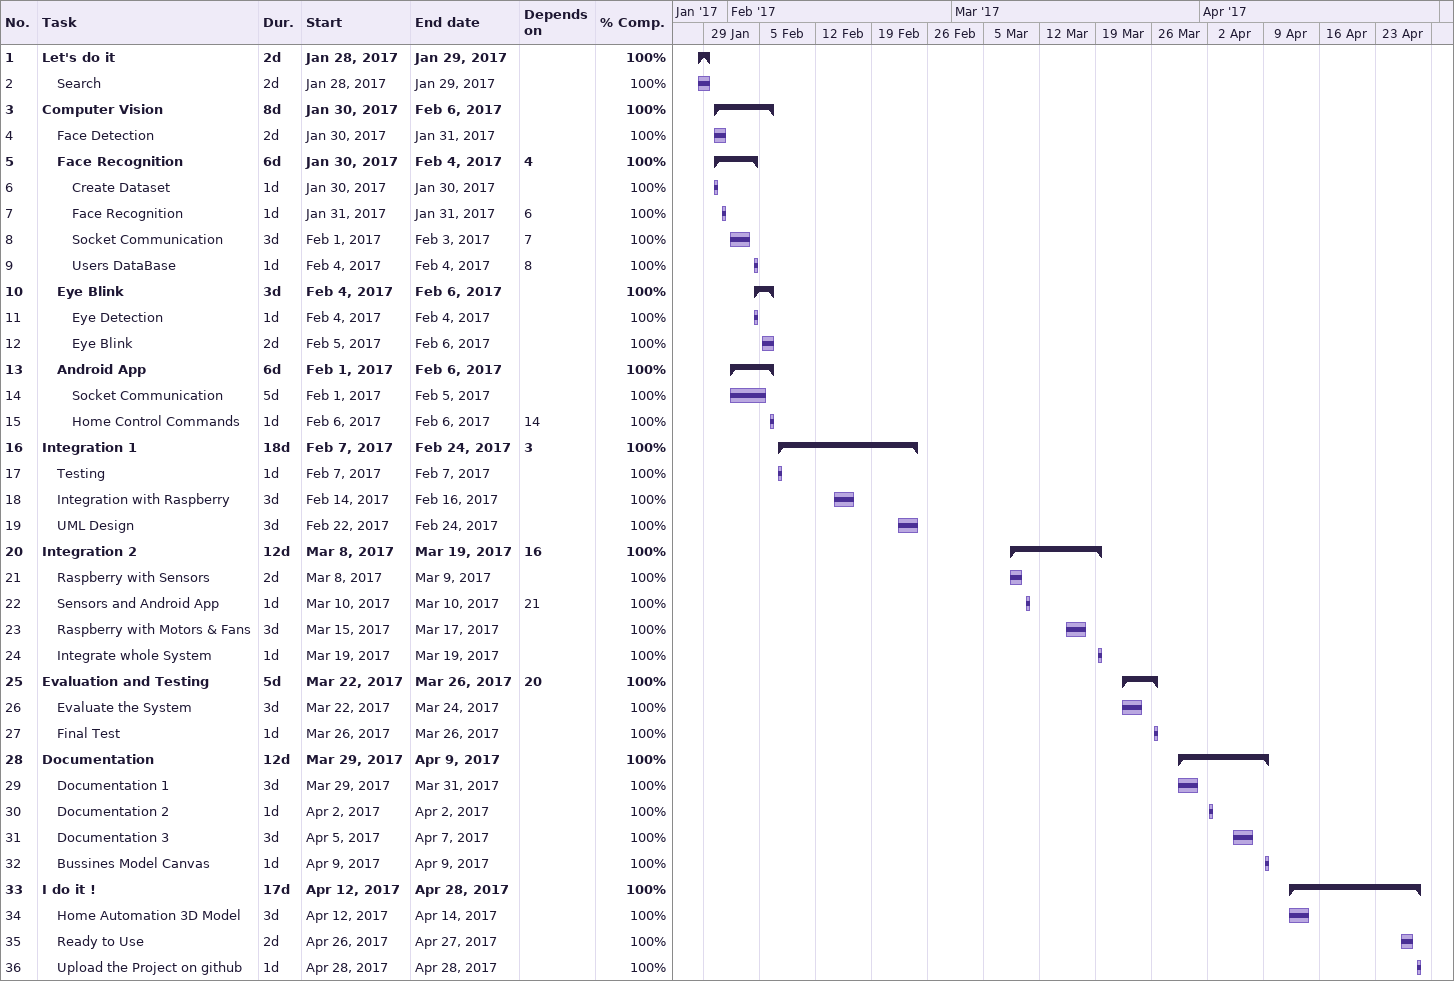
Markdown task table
| ID | Level | Task | Duration | Start | Finish | Predecessors | % complete |
|---|---|---|---|---|---|---|---|
| 1 | 1 | **Let's do it** | 2d | 2017-01-28 | 2017-01-29 |  | 100 |
| 2 | 2 | Search | 2d | 2017-01-28 | 2017-01-29 |  | 100 |
| 3 | 1 | **Computer Vision** | 8d | 2017-01-30 | 2017-02-06 |  | 100 |
| 4 | 2 | Face Detection | 2d | 2017-01-30 | 2017-01-31 |  | 100 |
| 5 | 2 | **Face Recognition** | 6d | 2017-01-30 | 2017-02-04 | 4 | 100 |
| 6 | 3 | Create Dataset | 1d | 2017-01-30 | 2017-01-30 |  | 100 |
| 7 | 3 | Face Recognition | 1d | 2017-01-31 | 2017-01-31 | 6 | 100 |
| 8 | 3 | Socket Communication | 3d | 2017-02-01 | 2017-02-03 | 7 | 100 |
| 9 | 3 | Users DataBase | 1d | 2017-02-04 | 2017-02-04 | 8 | 100 |
| 10 | 2 | **Eye Blink** | 3d | 2017-02-04 | 2017-02-06 |  | 100 |
| 11 | 3 | Eye Detection | 1d | 2017-02-04 | 2017-02-04 |  | 100 |
| 12 | 3 | Eye Blink | 2d | 2017-02-05 | 2017-02-06 |  | 100 |
| 13 | 2 | **Android App** | 6d | 2017-02-01 | 2017-02-06 |  | 100 |
| 14 | 3 | Socket Communication | 5d | 2017-02-01 | 2017-02-05 |  | 100 |
| 15 | 3 | Home Control Commands | 1d | 2017-02-06 | 2017-02-06 | 14 | 100 |
| 16 | 1 | **Integration 1** | 18d | 2017-02-07 | 2017-02-24 | 3 | 100 |
| 17 | 2 | Testing | 1d | 2017-02-07 | 2017-02-07 |  | 100 |
| 18 | 2 | Integration with Raspberry | 3d | 2017-02-14 | 2017-02-16 |  | 100 |
| 19 | 2 | UML Design | 3d | 2017-02-22 | 2017-02-24 |  | 100 |
| 20 | 1 | **Integration 2** | 12d | 2017-03-08 | 2017-03-19 | 16 | 100 |
| 21 | 2 | Raspberry with Sensors | 2d | 2017-03-08 | 2017-03-09 |  | 100 |
| 22 | 2 | Sensors and Android App | 1d | 2017-03-10 | 2017-03-10 | 21 | 100 |
| 23 | 2 | Raspberry with Motors & Fans | 3d | 2017-03-15 | 2017-03-17 |  | 100 |
| 24 | 2 | Integrate whole System | 1d | 2017-03-19 | 2017-03-19 |  | 100 |
| 25 | 1 | **Evaluation and Testing** | 5d | 2017-03-22 | 2017-03-26 | 20 | 100 |
| 26 | 2 | Evaluate the System | 3d | 2017-03-22 | 2017-03-24 |  | 100 |
| 27 | 2 | Final Test | 1d | 2017-03-26 | 2017-03-26 |  | 100 |
| 28 | 1 | **Documentation** | 12d | 2017-03-29 | 2017-04-09 |  | 100 |
| 29 | 2 | Documentation 1 | 3d | 2017-03-29 | 2017-03-31 |  | 100 |
| 30 | 2 | Documentation 2 | 1d | 2017-04-02 | 2017-04-02 |  | 100 |
| 31 | 2 | Documentation 3 | 3d | 2017-04-05 | 2017-04-07 |  | 100 |
| 32 | 2 | Bussines Model Canvas | 1d | 2017-04-09 | 2017-04-09 |  | 100 |
| 33 | 1 | **I do it !** | 17d | 2017-04-12 | 2017-04-28 |  | 100 |
| 34 | 2 | Home Automation 3D Model | 3d | 2017-04-12 | 2017-04-14 |  | 100 |
| 35 | 2 | Ready to Use | 2d | 2017-04-26 | 2017-04-27 |  | 100 |
| 36 | 2 | Upload the Project on github | 1d | 2017-04-28 | 2017-04-28 |  | 100 |
